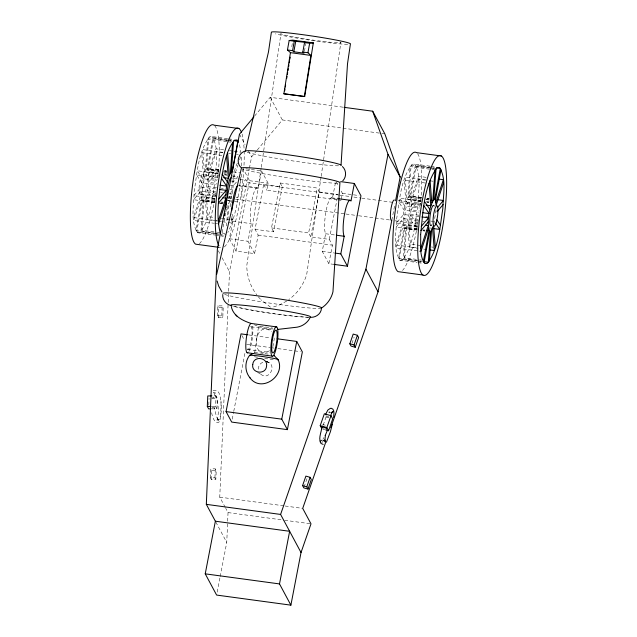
<?xml version="1.0" encoding="UTF-8"?>
<svg xmlns="http://www.w3.org/2000/svg" width="637" height="637" viewBox="0 0 637 637"><rect width="100%" height="100%" fill="white"/><g stroke="black" fill="none" stroke-linecap="round" stroke-linejoin="round"><path stroke-width="0.48" stroke-dasharray="3.19 2.39" d="M237.322 163.136C230.538 175.844 236.399 191.984 228.11 204.182L226.525 225.912M241.312 166.002L241.224 156.153M208.777 405.06L209.071 398.38M217.321 315.88L217.75 305.879L222.209 305.856L223.213 307.727L222.783 317.728L218.324 317.752L217.321 315.88L221.78 315.856L222.783 317.728M210.465 477.861L210.855 468.864L215.314 468.832L216.222 470.52L215.832 479.518L211.373 479.542L210.465 477.861L214.924 477.83L215.832 479.518M211.373 479.542L211.755 470.544L210.855 468.864M218.324 317.752L218.754 307.751L217.75 305.879M211.373 408.866L216.898 408.835L215.593 406.406L216.047 395.903L212.368 395.919M216.898 408.835L217.352 398.332L216.047 395.903M221.78 315.856L222.209 305.856M214.924 477.83L215.314 468.832M225.275 507.426L219.757 497.131L228.134 303.443M228.173 302.448L229.503 271.657L249.226 169.203M220.179 576.549L226.748 542.437L227.624 522.213M227.664 521.249L228.038 512.578L225.737 508.286M211.58 397.87L213.021 397.886A2.206 0.637 2.5 0 0 214.048 397.607L213.833 397.058L211.627 396.859M227.871 219.821L229.097 203.028M240.69 177.094C238.795 195.933 236.255 215.33 227.831 232.513M436.011 209.907L433.797 224.351M213.069 390.545C223.794 386.914 221.055 414.066 219.661 418.764L218.666 419.958L216.206 420.006L217.631 419.035L217.177 419.687C219.486 411.653 218.133 401.27 214.685 393.578L213.236 392.488L215.003 392.862L216.182 392.073L214.804 393.618L214.183 397.472M261.114 168.311L246.766 265.693C246.909 276.124 250.365 286.531 256.743 294.804M261.258 167.332L280.957 33.562A30.345 1.68 8.4 0 0 312.791 40.051A30.345 1.68 8.4 0 0 340.365 42.074M291.818 46.716L292.51 42.01M254.704 352.619L258.558 326.47A9.786 0.541 8.4 0 1 272.899 328.135M321.008 177.341L306.668 274.714C303.538 284.635 297.232 293.585 288.736 299.629M321.152 176.353L340.859 42.591M225.657 212.901L221.628 235.061L222.313 236.096L224.909 235.937M225.832 211.938L226.358 209.047M226.533 208.084L227.059 205.194M304.422 51.215L305.848 43.404M255.039 229.304L273.607 231.82L282.247 186.928L263.678 184.411L255.039 229.304L258.152 235.101L254.585 253.614L236.016 251.097L229.4 238.748L232.784 221.15A18.561 3.718 -82.3 0 1 231.725 214.239M245.874 168.765L261.512 170.883L258.12 188.48L239.56 185.964L242.761 169.291M249.409 168.256L251.599 156.845L256.615 150.818M236.016 251.097L249.561 180.717L242.944 168.367M254.585 253.614L247.968 241.264L251.352 223.667A18.561 3.718 -82.3 0 1 251.854 200.695A18.561 3.718 -82.3 0 1 258.12 188.48M337.148 199.755L266.792 190.208L268.129 183.233L261.512 170.883M232.25 419.162L233.556 412.362M233.747 411.391L245.341 351.154M273.607 231.82L271.497 227.895L280.137 183.002L317.274 188.042L319.384 191.968L310.745 236.86L329.313 239.385L332.418 245.181L328.859 263.694L332.769 264.228M217.177 592.147L219.996 577.528M310.745 236.86L308.634 232.935L317.274 188.042M328.859 263.694L322.234 251.344L325.618 233.747A18.561 3.718 -82.3 0 1 326.128 210.775A18.561 3.718 -82.3 0 1 332.395 198.561L335.779 180.964M329.313 239.385L337.578 196.443M341.225 199.421L342.403 193.314L340.636 190.025M391.819 220.251L395.02 203.649M272.923 346.576L274.221 339.035L273.639 335.213M233.66 177.954L237.856 165.198M239.655 159.736L241.152 155.181M323.198 425.19L326.048 416.972L325.196 415.38M351.942 343.399L354.1 337.204M304.08 486.994L307.09 478.363M324.281 440.565L323.063 440.04L321.215 440.342L322.871 439.243L323.978 437.5M323.851 440.271L322.059 442.452M322.171 425.094L323.564 424.736L326.55 425.532M254.513 116.133L270.192 97.302L343.12 107.199M257.244 150.069L282.334 119.939L380.886 133.316M237.919 176.584L233.628 181.609L231.709 181.354M236.399 182.118L233.325 185.709L230.451 185.319M320.849 440.637L321.629 440.016M211.715 412.744C212.033 416.295 215.123 425.85 219.853 421.479L221.358 410.427L220.999 401.015M262.794 362.246C259.323 363.663 257.34 367.836 258.694 371.395M286.674 301.094L279.221 305.043L272.015 307.416M269.531 350.724C249.378 361.967 254.115 318.142 271.41 331.59M328.453 412.258L329.257 411.932L330.746 412.505M227.576 138.683L212.24 136.605L209.645 136.764C197.988 152.195 197.215 173.097 194.158 191.57C193.959 205.018 190.232 220.537 197.398 232.712L214.653 235.053M430.015 166.161L414.687 164.083L412.091 164.235C400.434 179.666 399.662 200.575 396.604 219.048C396.405 232.489 392.679 248.008 399.845 260.183L417.092 262.524M235.945 199.206L344.959 213.897M197.398 232.712L199.994 232.553C211.651 217.121 212.424 196.22 215.473 177.747C215.68 164.298 219.399 148.779 212.24 136.605M399.845 260.183L402.433 260.031C414.09 244.6 414.87 223.691 417.92 205.218C418.119 191.777 421.845 176.258 414.687 164.083M218.754 307.751L223.213 307.727M211.826 398.364L217.352 398.332M211.914 406.422L215.593 406.406M211.755 470.544L216.222 470.52M309.614 317.353C283.553 315.753 257.507 311.963 232.099 305.959M381.866 133.452L384.828 133.85M228.532 138.818L233.325 139.463M430.978 166.289L435.772 166.942M227.305 139.591L212.933 137.64L207.32 168.463C210.425 178.718 208.323 191.442 203.195 200.798L200.958 231.422L225.88 234.798M228.269 139.718L232.099 140.244M431.671 167.324L415.372 165.11L409.766 195.941C412.872 206.189 410.769 218.913 405.634 228.269L403.404 258.893L416.821 260.716M432.627 167.451L434.545 167.714M226.883 140.371L208.673 137.895L206.444 168.518C201.308 177.874 199.214 190.598 202.319 200.854L196.706 231.677L214.916 234.145M227.847 140.498L231.677 141.016M436.042 168.757L411.12 165.373L408.89 195.997C403.754 205.353 401.652 218.077 404.766 228.325L399.152 259.155L422.156 262.277M228.97 140.769L213.634 138.691L208.02 169.514L218.563 170.947M229.925 140.896L231.844 141.159M235.682 141.677L238.557 142.075M429.497 167.985L416.08 166.161L410.467 196.992L421.009 198.425M430.453 168.112L434.291 168.638M226.86 141.653L207.694 139.049L205.456 169.673L218.881 171.488M227.815 141.78L230.69 142.17M435.055 169.904L410.132 166.528L407.903 197.144L421.32 198.967M223.667 149.87L215.999 148.827L208.506 171.6L218.093 172.898M229.416 150.65L233.246 151.168M234.209 151.295L240.913 152.211L239.249 143.102M426.113 177.341L418.445 176.298L410.953 199.07L421.495 200.504M222.807 152.362L202.685 149.631L204.429 171.847L217.846 173.67M426.209 179.968L405.124 177.11L406.876 199.317L421.248 201.268M222.942 152.705L216.23 151.797L208.745 174.57L218.324 175.868M228.691 153.493L230.61 153.748M236.359 154.528L238.278 154.791M425.389 180.183L418.676 179.276L411.183 202.048L420.77 203.346M431.138 180.964L433.049 181.226M221.803 155.412L201.682 152.681L203.426 174.896L217.806 176.847M425.213 183.018L404.129 180.16L405.873 202.367L420.253 204.318M218.945 170.007L216.07 169.617L208.705 178.233L217.336 179.403M224.694 170.788L226.613 171.042M233.317 171.958L240.985 172.993M421.391 197.478L418.517 197.088L411.152 205.703L419.775 206.874M427.14 198.258L429.059 198.521M218.817 170.023L206.444 168.518L218.905 170.206M224.566 170.804L226.485 171.066M421.264 197.502L408.89 195.997L421.352 197.685M427.013 198.282L428.932 198.545M224.654 170.987L226.573 171.249M427.101 198.465L429.019 198.728M223.356 171.6L227.194 172.117M425.803 199.07L429.633 199.596M223.667 172.141L226.541 172.531M426.113 199.62L428.988 200.01M223.842 173.678L226.716 174.068M426.288 201.157L429.163 201.547M218.348 173.614L197.263 170.756L202.518 178.607L216.898 180.558M420.794 201.093L399.71 198.234L404.965 206.077L419.345 208.028M224.558 174.578L226.477 174.841M427.005 202.048L428.916 202.311M218.642 174.1L215.768 173.71L208.41 182.325L217.034 183.496M224.399 174.88L227.274 175.271M232.067 175.923L237.816 176.704M421.089 201.579L418.214 201.188L410.857 209.804L419.48 210.974M426.838 202.359L428.757 202.622M203.06 174.1A10.272 2.054 -82.3 0 1 202.367 190.304A10.272 2.054 -82.3 0 1 199.07 188.218A10.272 2.054 -82.3 0 1 203.06 174.1L206.38 174.546A10.272 2.054 -82.3 0 1 205.687 190.75A10.272 2.054 -82.3 0 1 202.391 188.671A10.272 2.054 -82.3 0 1 206.38 174.546M232.266 178.065L239.066 178.989M240.038 179.116L245.866 179.913M398.252 200.591L408.827 202.025A10.272 2.054 -82.3 0 1 408.134 218.228A10.272 2.054 -82.3 0 1 404.837 216.142A10.272 2.054 -82.3 0 1 408.827 202.025M249.561 180.717L268.129 183.233M342.403 193.314L359.013 195.567M217.599 177.747L196.514 174.88L201.77 182.731L216.15 184.682M420.038 205.218L398.953 202.359L404.216 210.21L418.589 212.161M319.384 191.968L337.952 194.492M339.131 195.057L246.662 182.508L246.615 181.864A10.272 2.054 -82.3 0 0 242.872 186.243A10.272 2.054 -82.3 0 0 242.745 200.122M340.118 195.193L349.952 196.53M353.885 197.064L360.773 197.996M361.76 198.131L393.236 202.399M257.26 187.692L238.692 185.168A18.561 3.718 -82.3 0 1 239.56 185.964M331.535 197.765L337.395 198.561M332.395 198.561L337.284 199.222M338.128 199.891L341.058 200.289M216.492 187.756L207.869 186.585L213.124 194.436L215.999 194.826M221.286 188.409L223.205 188.663M229.909 189.579L232.784 189.969M418.939 215.226L410.308 214.056L415.571 221.907L418.445 222.297M425.643 216.142L427.562 216.405M215.601 188.942L201.228 186.991L193.863 195.607L214.948 198.465M419.003 216.54L403.675 214.462L396.31 223.077L417.394 225.944M215.744 191.88L207.113 190.71L212.376 198.561L215.25 198.951M220.537 192.533L222.448 192.788M229.161 193.704L232.035 194.094M418.183 219.359L409.559 218.188L414.822 226.031L417.697 226.422M430.644 221.047L434.482 221.565M216.262 193.17L200.926 191.084L193.568 199.7L214.653 202.566M417.753 220.513L403.372 218.563L396.015 227.178L417.1 230.037M422.538 221.158L424.457 221.421M228.46 196.514L232.29 197.032M236.128 197.558L238.047 197.812L236.47 195.463M215.792 195.726L206.205 194.42L207.957 216.636L214.669 217.543M228.253 197.414L231.127 197.804L231.51 202.63M418.238 223.197L408.651 221.899L410.403 244.106L416.152 244.887M345.939 214.024L357.652 215.617M358.631 215.752L390.847 220.123M199.938 194.317L203.259 194.763M228.173 198.147L232.059 198.672M395.131 220.808L405.705 222.241M215.274 196.698L200.894 194.747L193.409 217.52L217.368 220.768M417.713 224.168L403.34 222.217L395.848 244.99L417.896 247.984M214.788 198.768L205.21 197.47L206.953 219.677L217.496 221.111M227.25 200.464L230.124 200.854L230.729 208.578M417.235 226.246L407.648 224.949L409.4 247.156L418.023 248.326M429.696 227.935L431.607 228.197M227.712 200.639L233.46 201.419M234.416 201.547L237.29 201.937L235.714 199.588M214.55 199.54L201.133 197.717L193.64 220.49L213.769 223.221M416.988 227.011L403.571 225.195L396.087 247.968L418.127 250.954M214.717 201.077L204.174 199.644L201.945 230.268L216.325 232.218M221.429 201.985L223.348 202.248M417.163 228.548L406.621 227.122L404.391 257.738L418.764 259.689M215.035 201.618L201.611 199.803L196.005 230.626L214.215 233.094M220.784 202.399L222.703 202.662M417.474 229.097L404.057 227.274L398.443 258.104L422.403 261.353M423.231 229.877L425.142 230.14M214.693 202.359L202.319 200.854L214.78 202.542M219.486 203.012L223.316 203.529M417.139 229.83L404.766 228.325L417.219 230.013M422.888 230.61L424.807 230.873M219.566 203.195L223.404 203.713M422.976 230.793L424.887 231.056M221.373 218.451L229.997 219.622M230.96 219.757L232.871 220.012L232.417 214.223M417.108 245.022L419.982 245.412M431.488 246.973L433.399 247.228M232.784 221.15L251.352 223.667M325.618 233.747L335.396 235.077M271.497 227.895L308.634 232.935M218.451 221.238L221.334 221.628M222.289 221.764L227.083 222.409M228.038 222.544L231.876 223.061L231.414 217.265M423.772 249.107L426.647 249.497M214.725 223.348L217.599 223.738M419.082 251.089L421.001 251.344M258.152 235.101L332.418 245.181M217.281 232.346L221.111 232.863M222.074 232.999L224.949 233.389M419.727 259.824L421.638 260.079M215.171 233.23L219.001 233.747M417.784 260.844L421.614 261.361M215.871 234.281L218.746 234.671M215.609 235.18L222.313 236.096M418.055 262.659L422.841 263.304M229.4 238.748L247.968 241.264M322.234 251.344L333.963 252.937M218.626 247.291L220.545 247.554M251.105 326.789L272.317 329.671M248.844 334.943L270.343 337.857M246.646 344.354L270.104 347.539M271.075 347.675L274.014 348.073M277.923 348.598L293.553 350.724M294.533 350.852L300.393 351.648M247.586 349.434L269.762 352.444M219.757 497.131L284.174 505.874M285.145 506.009L302.71 508.39M228.038 512.578L283.672 520.126M284.643 520.262L310.999 523.837M328.811 416.94L325.523 415.658M266.417 361.8C277.971 363.504 269.395 382.017 260.517 373.967M326.048 416.972L328.899 417.784M322.871 429.107L324.766 429.649M254.29 324.735L258.718 326.638M266.401 361.203L269.682 363.186M266.489 361.267L268.129 362.262M257.674 372.382L262.372 375.217M270.502 307.201L261.162 299.931M218.666 419.958L217.743 419.058L218.65 422.395M258.296 296.818L261.337 300.123M218.395 419.568L217.145 418.167L215.736 413.891L214.637 407.959M336.225 181.792L338.43 185.908M270.192 97.302L282.334 119.939M280.137 183.002L282.247 186.928M239.464 134.208L245.062 144.655M248.334 150.754L251.599 156.845M263.678 184.411L266.792 190.208M218.3 250.755L219.701 253.367M222.034 257.722L229.503 271.657M241.964 335.627L244.305 339.991M215.824 522.061L226.748 542.437M329.257 411.932L329.703 412.895M242.036 133.953A60.459 12.103 -82.3 0 1 244.122 149.958M244.154 150.969A60.459 12.103 -82.3 0 1 243.852 168.057M243.796 168.98A60.459 12.103 -82.3 0 1 224.335 246.933M214.581 125.593A60.459 12.103 -82.3 0 1 217.814 178.026M215.72 193.664A60.459 12.103 -82.3 0 1 199.421 243.549M417.569 153.684A60.459 12.103 -82.3 0 1 420.261 205.504M418.318 220.179A60.459 12.103 -82.3 0 1 402.457 270.478M321.462 308.085A49.877 2.763 8.4 0 1 276.609 304.088A49.877 2.763 8.4 0 1 224.367 294.318M338.542 165.795A48.436 2.683 8.4 0 1 291.189 160.675A48.436 2.683 8.4 0 1 246.726 152.1M337.363 183.177A49.877 2.763 8.4 0 1 288.601 177.906A49.877 2.763 8.4 0 1 242.816 169.076M273.241 359.507A14.428 0.796 8.4 0 1 264.753 358.464M257.507 357.317A14.428 0.796 8.4 0 1 253.956 356.648M347.651 44.311A40.027 2.222 8.4 0 1 312.361 40.529A40.027 2.222 8.4 0 1 275.343 33.841M252.682 326.375A14.85 2.97 -82.3 0 1 248.748 351.672M250.5 326.813A11.514 2.301 -82.3 0 1 251.472 339.529A11.514 2.301 -82.3 0 1 247.092 348.686M308.356 317.202A40.211 2.229 8.4 0 1 269.308 312.99A40.211 2.229 8.4 0 1 232.258 305.871M232.043 179.889A10.272 2.054 -82.3 0 1 231.422 190.551A10.272 2.054 -82.3 0 1 228.723 198.115M211.994 407.401A1.935 0.557 2.5 0 1 214.645 408.03A1.935 0.557 2.5 0 1 211.954 408.428M254.864 352.787A9.786 0.541 8.4 0 1 264.18 353.495M265.024 353.623A9.786 0.541 8.4 0 1 269.045 354.283M272.477 329.042A9.786 0.541 8.4 0 1 258.542 326.494M324.114 428.621A2.58 0.589 19.2 0 1 323.485 428.39"/><path stroke-width="0.96" d="M233.596 141.279L231.366 171.902C225.275 181.617 225.801 194.166 226.183 205.106M436.042 168.757L433.805 199.373C428.677 208.737 426.575 221.453 429.68 231.709L424.067 262.532M222.759 294.557C222.202 299.398 225.817 304.112 230.387 305.418M210.457 408.874L208.618 408.882L207.312 406.454L207.766 395.943L211.444 395.927M325.539 442.763L302.71 508.39L310.999 523.837L301.022 552.518L290.886 605.15L216.62 595.069L205.233 573.841L215.37 521.209L206.324 504.353L217.368 249.011L239.464 134.208L253.884 116.882M230.379 173.057L232.609 142.433M433.319 226.039L430.556 231.653L428.327 262.277L423.533 261.624M435.055 169.904L432.826 200.528L430.907 200.265M429.306 261.122L431.544 230.498M333.565 417.442C333.812 414.735 335.102 408.866 331.033 408.182M325.38 435.382L324.878 440.406L324.878 439.904L325.276 442.094L324.751 441.003M216.699 274.252L241.447 168.001A49.877 2.763 8.4 0 1 294.039 173.121A49.877 2.763 8.4 0 1 339.911 182.835L332.96 291.77C331.407 298.419 327.203 304.39 321.462 308.085C321.374 313.571 316.119 317.473 310.888 317.322M313.332 42.902L304.701 96.529L283.863 93.79L290.44 52.648L287.446 49.957L289.174 40.489L292.781 40.131L313.332 42.902L309.662 43.276L304.534 42.575L302.806 52.043L304.064 53.174L293.824 51.78L292.566 50.649L287.446 49.957M304.351 96.569L310.92 55.427L307.926 52.736L302.806 52.043M284.667 90.868L284.986 88.941M285.304 87.014L285.623 85.087M286.73 78.343L287.048 76.416M287.359 74.497L287.677 72.57M287.996 70.643L288.314 68.716M288.625 66.789L288.943 64.863M289.262 62.936L289.58 61.009M289.891 59.09L290.209 57.163M224.256 215.704L224.606 213.777M225.482 208.96L225.832 207.033M292.566 50.649L294.294 41.19L306.023 42.432L304.534 42.575M293.824 51.78L295.783 41.039M307.926 52.736L309.662 43.276M423.366 261.481L428.98 230.658L427.061 230.395M443.591 182.652L436.106 205.425L435.389 200.376L434.681 199.325L440.294 168.494L436.464 167.977M435.389 200.376L440.995 169.546M277.191 338.788L296.731 341.44L302.352 351.919L287.391 429.641L231.685 422.076L226.071 411.598L241.025 333.876L247.873 334.807M287.391 429.641L281.769 419.162L296.731 341.44M333.74 264.355L347.428 266.21L340.803 253.868L344.187 236.271A18.561 3.718 -82.3 0 1 344.689 213.299A18.561 3.718 -82.3 0 1 350.963 201.085L354.347 183.488L340.668 181.633M290.886 605.15L279.508 583.922L289.636 531.29L215.37 521.209M347.428 266.21L360.972 195.838L354.347 183.488M301.022 552.518L280.599 514.433L365.909 269.172L388.005 154.369L372.685 111.212L344.107 107.335M330.762 427.761L378.052 291.818L391.819 220.251L391.293 220.283A10.272 2.054 -82.3 0 1 390.951 208.976A10.272 2.054 -82.3 0 1 394.414 200.066M395.569 200.766L400.147 177.006L384.828 133.85L372.685 111.212M321.757 427.204C321.669 431.711 317.919 438.789 320.96 442.516M245.396 151.057L268.488 51.892L271.402 32.121A40.027 2.222 8.4 0 1 313.603 36.237A40.027 2.222 8.4 0 1 350.414 44.033L347.507 63.804L341.018 165.469A48.436 2.683 8.4 0 0 296.468 156.033A48.436 2.683 8.4 0 0 245.396 151.057C238.31 152.705 235.666 162.698 241.073 167.579M332.291 424.298L330.412 431.687L326.431 442.221M218.324 220.896L225.817 198.131L222.942 197.741M218.555 223.874L226.047 201.101M420.77 248.374L428.255 225.602L425.381 225.211M435.867 202.455L443.36 179.682L439.53 179.164M421.001 251.344L428.494 228.572M321.924 428.836L320.22 425.659L324.344 413.787L330.985 415.682L332.689 418.859L328.565 430.731L325.714 429.919M349.817 343.813L353.201 334.075L357.429 335.277L358.631 337.522L355.239 347.261L351.019 346.058L349.817 343.813L354.037 345.015L355.239 347.261M302.583 485.617L305.879 476.118L310.108 477.32L311.31 479.565L308.005 489.065L303.785 487.862L302.583 485.617L306.803 486.819L308.005 489.065M354.037 345.015L357.429 335.277M328.565 430.731L326.853 427.554L330.985 415.682M306.803 486.819L310.108 477.32M325.165 435.628L327.426 430.254M330.476 415.913L331.988 412.434L331.742 412.887L333.032 411.606L331.415 412.489M325.571 414.464L327.864 410.045L330.396 408.317M342.778 180.812C346.663 177.014 346.472 170.151 342.419 166.544M218.786 198.983L226.143 190.367L219.439 189.46M218.483 203.084L225.848 194.468M421.232 226.461L428.59 217.846L421.877 216.93M437.301 207.654L443.432 200.472L437.683 199.692M420.93 230.562L428.295 221.939M436.998 211.747L443.137 204.573M253.008 353.535L249.616 355.374C244.504 361.808 244.688 371.666 250.07 377.884M283.863 93.79L304.701 96.529M231.366 171.902L232.234 171.847L237.848 141.024L234.018 140.498M433.805 199.373L434.681 199.325M429.68 231.709L430.556 231.653M207.312 406.454L210.99 406.43M323.174 444.411L320.833 443.4M289.174 40.489L294.294 41.19M290.44 52.648L310.92 55.427M238.931 128.531L214.008 125.147A60.459 12.103 -82.3 0 0 193.616 177.58A60.459 12.103 -82.3 0 0 195.631 244.17L218.626 247.291M441.369 156.001A60.459 12.103 -82.3 0 0 417.888 239.138A60.459 12.103 -82.3 0 0 437.293 251.4A60.459 12.103 -82.3 0 0 441.369 156.001L416.455 152.617A60.459 12.103 -82.3 0 0 396.063 205.05A60.459 12.103 -82.3 0 0 398.069 271.649L422.992 275.025M223.555 177.627L228.349 178.272L226.597 156.065M426.002 205.098L430.795 205.751L429.043 183.536M338.374 198.696L350.103 200.289M219.98 185.2L226.692 186.115L221.429 178.264M422.427 212.678L429.131 213.586L423.876 205.735M433.025 228.508L439.737 229.416L435.533 223.133M336.376 235.212L344.187 236.271M429.521 249.887L434.315 250.54L432.571 228.325M334.943 253.072L340.803 253.868M276.689 326.908A14.85 2.97 -82.3 0 0 270.908 347.237A14.85 2.97 -82.3 0 0 275.654 350.398A14.85 2.97 -82.3 0 0 276.689 326.908L251.615 323.508A14.85 2.97 -82.3 0 0 246.336 338.215A14.85 2.97 -82.3 0 0 247.857 352.691M247.068 352.723L272.142 356.123M226.071 411.598L281.769 419.162M206.324 504.353L280.599 514.433M205.233 573.841L279.508 583.922M320.22 425.659L326.853 427.554M251.631 323.596C243.167 320.937 233.102 316.183 231.279 306.461M249.887 377.701C261.003 393.332 285.981 376.125 278.098 359.666L273.862 355.366A9.786 0.541 8.4 0 1 273.52 355.597M236.399 315.602L236.94 316.167M235.348 314.503L235.905 315.092M221.939 291.905L218.61 285.957L217.153 281.052M424.624 201.611L429.887 209.462M436.807 219.797L440.486 225.291M238.557 142.075L237.155 139.989L234.567 140.148C224.949 151.813 223.826 168.057 220.689 182.325C218.682 199.031 216.054 216.397 220.227 232.975M222.178 174.14L227.441 181.991M388.005 154.369L400.147 177.006M365.909 269.172L378.052 291.818M320.148 440.955L320.276 442.15M430.047 180.494L431.79 202.701M433.646 226.246L435.318 247.49M227.6 153.015L229.352 175.231M431.782 224.869A10.272 2.054 -82.3 0 1 430.094 215.64A10.272 2.054 -82.3 0 1 434.179 206.062M322.043 427.61A2.58 0.589 19.2 0 1 324.297 427.427A2.58 0.589 19.2 0 1 326.279 429.035M222.998 293.243A49.877 2.763 8.4 0 1 275.59 298.371A49.877 2.763 8.4 0 1 321.462 308.085M218.905 245.707A60.459 12.103 -82.3 0 1 220.689 168.733A60.459 12.103 -82.3 0 1 241.511 132.385M231.796 210.449A18.561 3.718 -82.3 0 1 237.657 185.63M227.735 197.494A10.272 2.054 -82.3 0 1 228.054 185.526A10.272 2.054 -82.3 0 1 231.295 177.93M249.847 355.621A14.428 0.796 8.4 0 1 264.825 356.855A14.428 0.796 8.4 0 1 277.358 359.77M277.716 329.218A9.786 0.541 8.4 0 1 277.374 329.448L295.003 327.418C301.556 327.068 307.806 323.015 310.41 316.923A40.211 2.229 8.4 0 0 268.217 308.332A40.211 2.229 8.4 0 0 231.677 305.649M420.635 234.591C421.065 244.138 418.995 255.262 424.76 263.567L427.355 263.407C439.012 247.976 439.785 227.075 442.842 208.602C443.041 195.153 446.768 179.634 439.602 167.459L437.006 167.619C423.589 186.729 423.079 212.057 420.635 234.591M252.762 364.428C251.074 373.37 265.701 375.233 266.553 366.299C268.233 357.349 253.566 355.303 252.762 364.428M436.369 222.058A10.272 2.054 -82.3 0 0 437.062 205.855A10.272 2.054 -82.3 0 0 433.072 219.98A10.272 2.054 -82.3 0 0 436.369 222.058M275.375 348.399A11.514 2.301 -82.3 0 0 276.179 330.197A11.514 2.301 -82.3 0 0 271.696 345.955A11.514 2.301 -82.3 0 0 275.375 348.399"/></g></svg>
